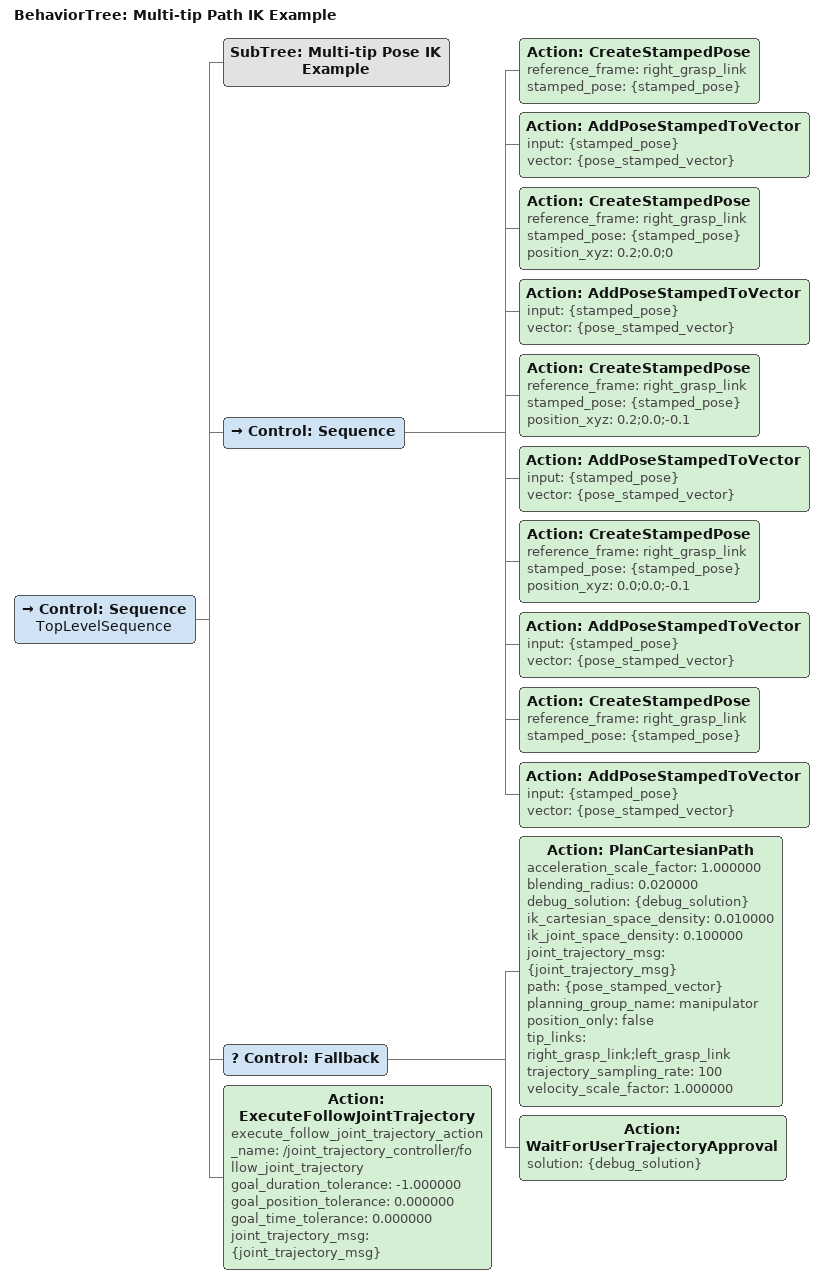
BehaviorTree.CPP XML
<?xml version='1.0' encoding='UTF-8'?>
<root BTCPP_format="4" main_tree_to_execute="Multi-tip Path IK Example">
  <BehaviorTree ID="Multi-tip Path IK Example" _description="An example of computing Path IK for two tips moving synchronously">
    <Control ID="Sequence" name="TopLevelSequence">
      <SubTree ID="Multi-tip Pose IK Example"/>
      <Control ID="Sequence">
        <Action ID="CreateStampedPose" reference_frame="right_grasp_link" stamped_pose="{stamped_pose}"/>
        <Action ID="AddPoseStampedToVector" input="{stamped_pose}" vector="{pose_stamped_vector}"/>
        <Action ID="CreateStampedPose" reference_frame="right_grasp_link" stamped_pose="{stamped_pose}" position_xyz="0.2;0.0;0"/>
        <Action ID="AddPoseStampedToVector" input="{stamped_pose}" vector="{pose_stamped_vector}"/>
        <Action ID="CreateStampedPose" reference_frame="right_grasp_link" stamped_pose="{stamped_pose}" position_xyz="0.2;0.0;-0.1"/>
        <Action ID="AddPoseStampedToVector" input="{stamped_pose}" vector="{pose_stamped_vector}"/>
        <Action ID="CreateStampedPose" reference_frame="right_grasp_link" stamped_pose="{stamped_pose}" position_xyz="0.0;0.0;-0.1"/>
        <Action ID="AddPoseStampedToVector" input="{stamped_pose}" vector="{pose_stamped_vector}"/>
        <Action ID="CreateStampedPose" reference_frame="right_grasp_link" stamped_pose="{stamped_pose}"/>
        <Action ID="AddPoseStampedToVector" input="{stamped_pose}" vector="{pose_stamped_vector}"/>
      </Control>
      <Control ID="Fallback">
        <Action ID="PlanCartesianPath" acceleration_scale_factor="1.000000" blending_radius="0.020000" debug_solution="{debug_solution}" ik_cartesian_space_density="0.010000" ik_joint_space_density="0.100000" joint_trajectory_msg="{joint_trajectory_msg}" path="{pose_stamped_vector}" planning_group_name="manipulator" position_only="false" tip_links="right_grasp_link;left_grasp_link" trajectory_sampling_rate="100" velocity_scale_factor="1.000000"/>
        <Action ID="WaitForUserTrajectoryApproval" solution="{debug_solution}"/>
      </Control>
      <Action ID="ExecuteFollowJointTrajectory" execute_follow_joint_trajectory_action_name="/joint_trajectory_controller/follow_joint_trajectory" goal_duration_tolerance="-1.000000" goal_position_tolerance="0.000000" goal_time_tolerance="0.000000" joint_trajectory_msg="{joint_trajectory_msg}"/>
    </Control>
  </BehaviorTree>
</root>
